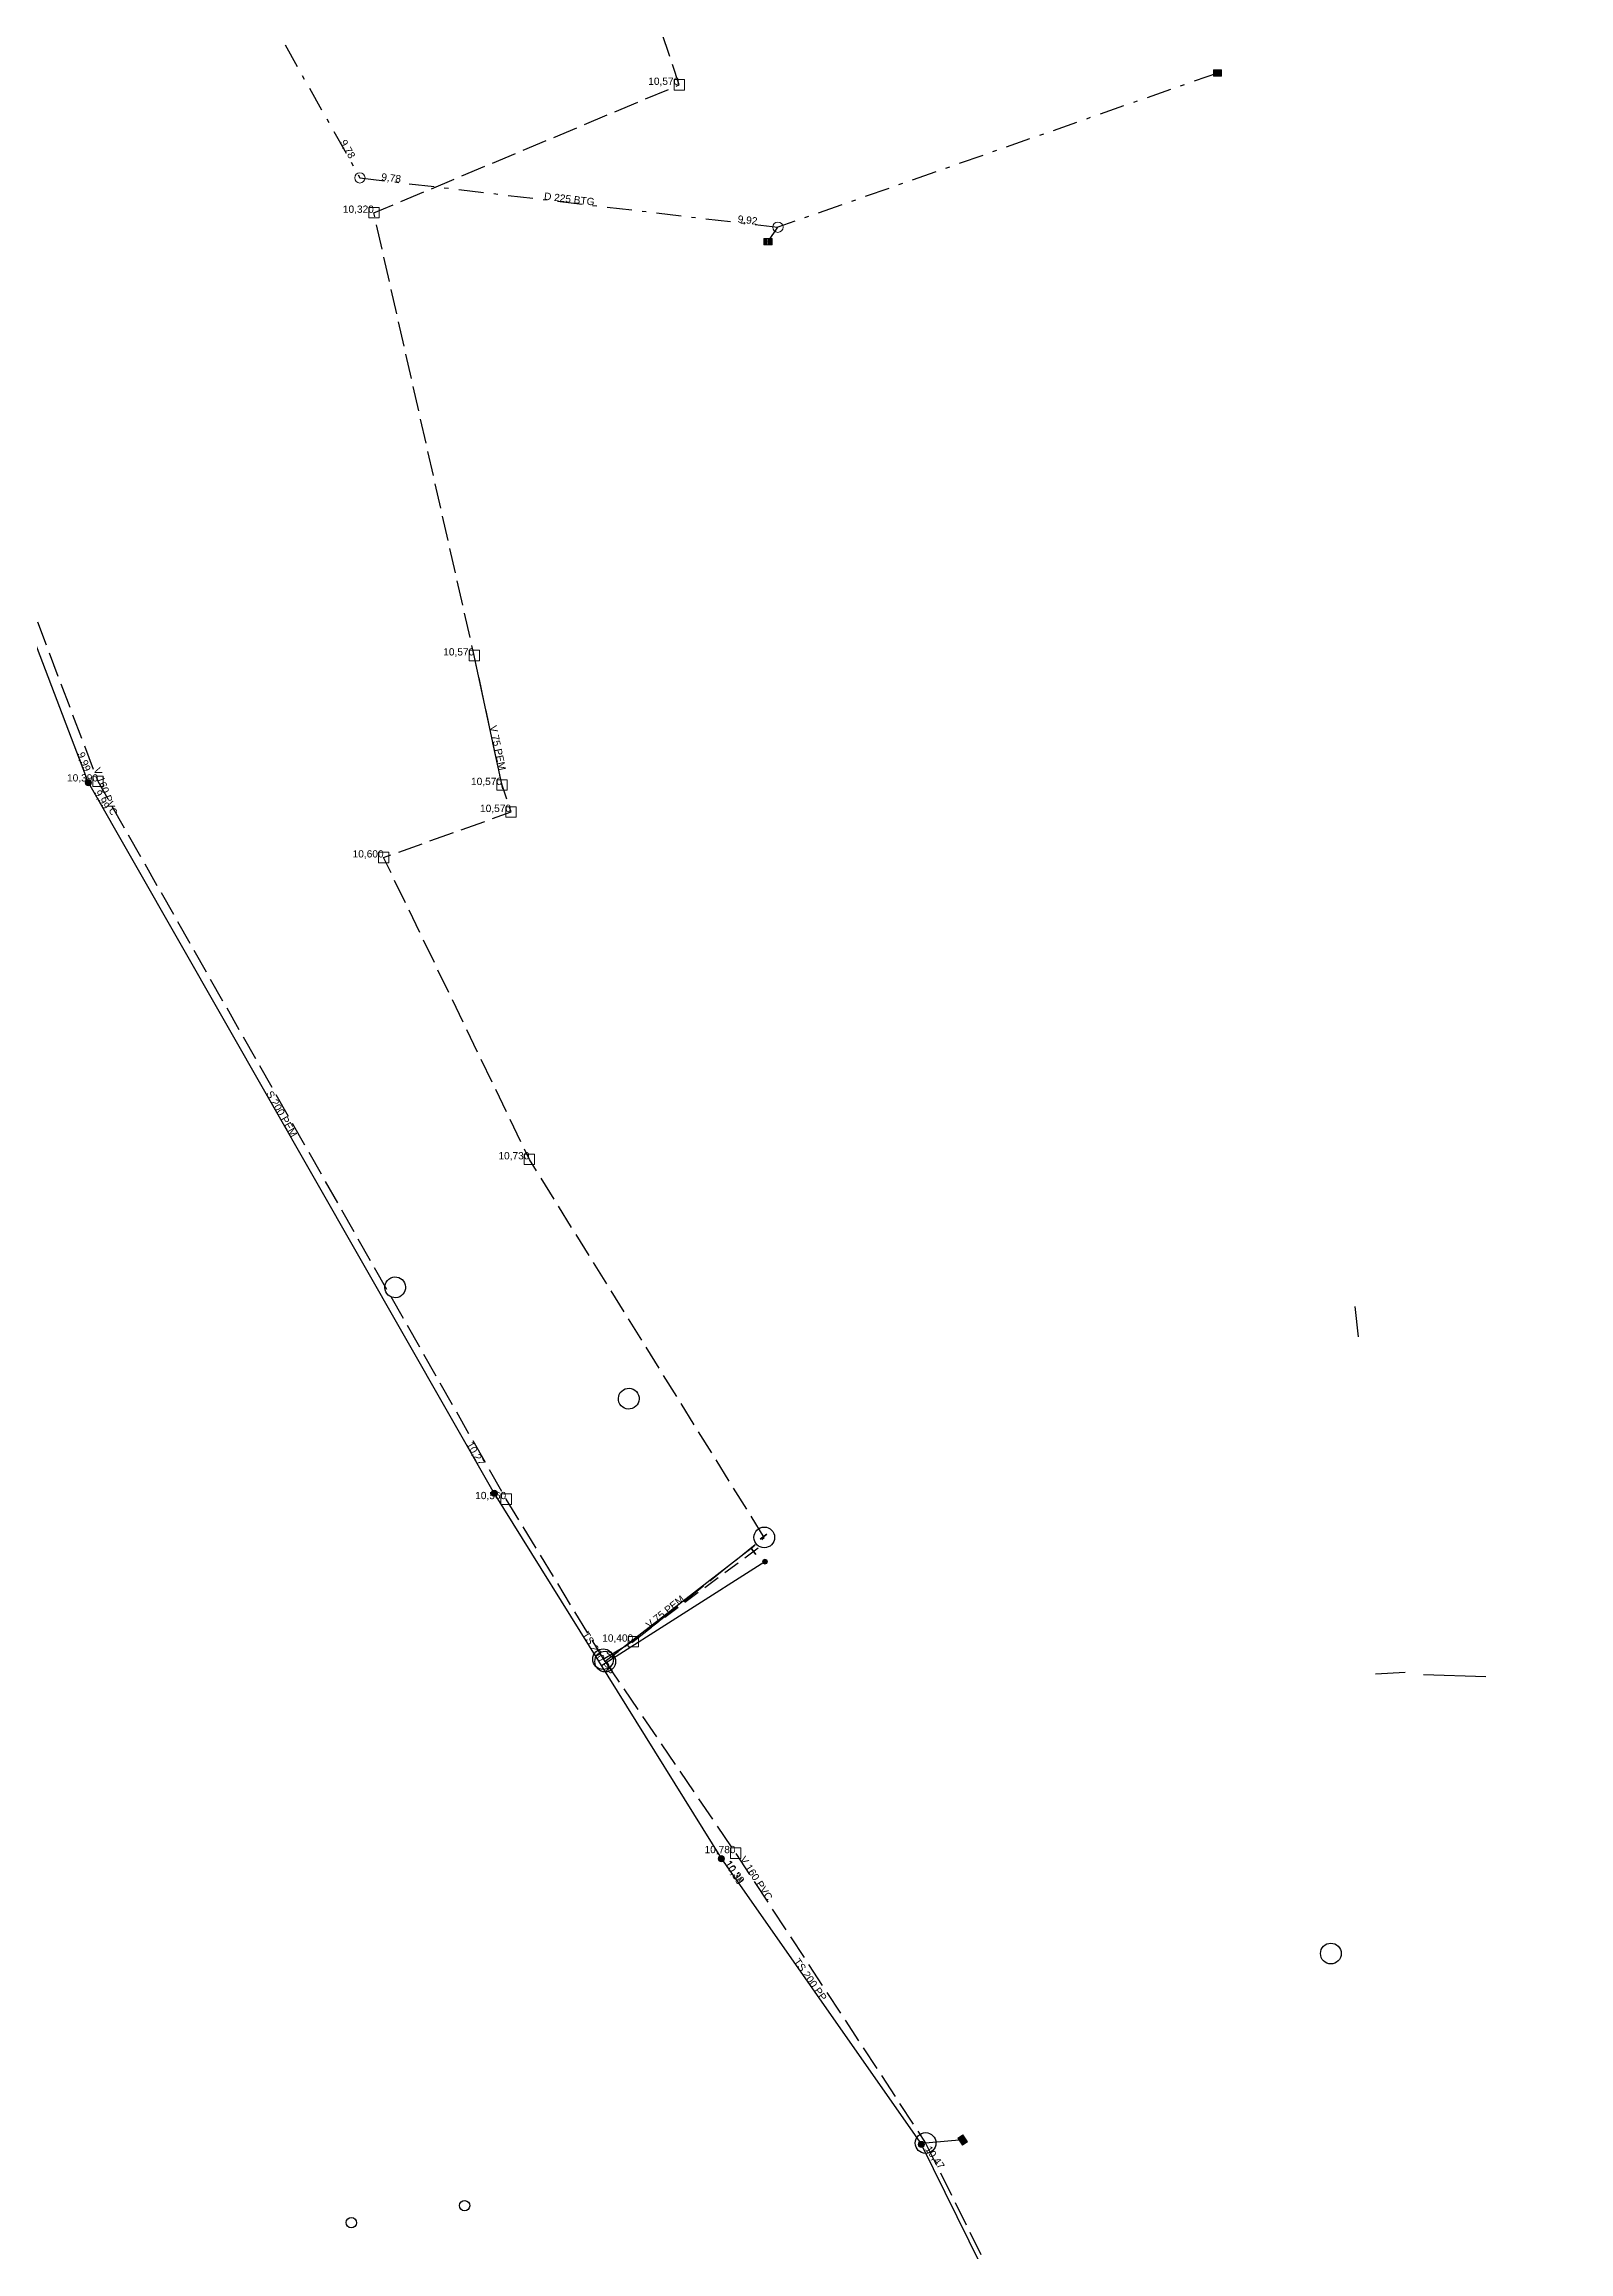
# Model space of a CAD drawing. Header units: metres. Extents: x 119005 to 120452, y 6146783 to 6149515.
# Drawn here: x 119677.3 to 119824.3, y 6148443.7 to 6148656.6 of the extents above; entities that cross this region are included whole.
import ezdxf
from ezdxf.enums import TextEntityAlignment as Align

# ---------------------------------------------------------------- set-up
doc = ezdxf.new("R2010")
doc.units = ezdxf.units.M
doc.header["$LTSCALE"] = 0.4
for name, pattern in [('Heldragen__fast_', [0]), ('Heldragen__skalber__', [0]), ('Skyddrör_1', [0]), ('Streck_prick__fast_', [12, 6, -2.5, 1, -2.5]), ('Streckad', [8, 6, -2]), ('Streckad2', [6, 4, -2])]:
    doc.linetypes.add(name, pattern=pattern)
for name, color, linetype in [('AD_LINE', 83, 'Streck_prick__fast_'), ('AV_LINE', 173, 'Heldragen__fast_'), ('BET.UTH_LINE', 7, 'Heldragen__fast_'), ('D_LINE', 83, 'Streck_prick__fast_'), ('D_TEXT', 7, 'Continuous'), ('DNB_POINT', 83, 'Continuous'), ('DRB_POINT', 83, 'Continuous'), ('P_POINT', 243, 'Continuous'), ('S_LINE', 243, 'Heldragen__fast_'), ('S_TEXT', 7, 'Continuous'), ('SIB_POINT', 243, 'Continuous'), ('SKROR_LINE', 7, 'Skyddrör_1'), ('SS_LINE', 243, 'Heldragen__fast_'), ('SSP_POINT', 243, 'Continuous'), ('STRÖMPI_POINT', 7, 'Continuous'), ('SV_LINE', 173, 'Streckad2'), ('TA_LINE', 243, 'S-TRYCKLEDN'), ('TS_LINE', 243, 'Heldragen__fast_'), ('TS_TEXT', 7, 'Continuous'), ('V_LINE', 173, 'Streckad'), ('V_TEXT', 7, 'Continuous'), ('VAG_POINT', 173, 'Continuous'), ('VAV_POINT', 173, 'Continuous'), ('VBP_POINT', 173, 'Continuous'), ('VPL_POINT', 173, 'Continuous'), ('VPL_TEXT', 173, 'Continuous'), ('VSV_POINT', 173, 'Continuous'), ('ÄNG.S_POINT', 7, 'Continuous')]:
    doc.layers.add(name, color=color, linetype=linetype)
doc.styles.add('ISO', font='iso.shx')
doc.styles.add('Standard_CAD', font='ARIAL.TTF', dxfattribs={"height": 0.2})
doc.linetypes.add('S-TRYCKLEDN', pattern='A,10,0,["V",ISO,S=2,R=90,X=0,Y=-0.571]', length=10)

# ---------------------------------------------------------------- blocks, each defined once
blk = doc.blocks.new('SIB')
blk.add_hatch(color=0).paths.add_polyline_path([(0.3, 0, 1), (-0.3, 0, 1)], flags=0)
at = {"color": 0, "linetype": 'Heldragen__skalber__', "lineweight": 0, "flags": 128}
blk.add_lwpolyline([(0.3, 0, 1), (-0.3, 0, 1), (0.3, 0)], format="xyb", dxfattribs=at)
blk = doc.blocks.new('Rektangel')
at = {"color": 0, "linetype": 'Heldragen__skalber__', "lineweight": 0, "flags": 128}
blk.add_lwpolyline([(-0.5, -0.5), (-0.5, 0.5), (0.5, 0.5), (0.5, -0.5), (-0.5, -0.5)], dxfattribs=at)
blk = doc.blocks.new('Cirkel')
blk.add_ellipse((0, 0), major_axis=(0.5, 0), ratio=1)
blk = doc.blocks.new('VBP')
blk.add_hatch(color=0).paths.add_polyline_path([(0.4, -0.3), (-0.4, -0.3), (-0.4, 0.3), (0.4, 0.3)], flags=0)
at = {"color": 0, "linetype": 'Heldragen__skalber__', "lineweight": 0, "flags": 128}
blk.add_lwpolyline([(0.4, -0.3), (-0.4, -0.3), (-0.4, 0.3), (0.4, 0.3), (0.4, -0.3)], dxfattribs=at)
blk = doc.blocks.new('Ventil')
at = {"color": 0, "linetype": 'Heldragen__skalber__', "lineweight": 35, "flags": 128}
blk.add_lwpolyline([(-0.4, 0), (0.4, 0)], dxfattribs=at)
blk = doc.blocks.new('NB')
at = {"color": 0, "linetype": 'Heldragen__skalber__', "lineweight": 0}
blk.add_circle((0, 0), 0.5, dxfattribs=at)
blk = doc.blocks.new('DRB')
blk.add_hatch(color=0).paths.add_polyline_path([(0.3, 0.3), (0.3, -0.3)], flags=0)
at = {"color": 0, "linetype": 'Heldragen__skalber__', "lineweight": 0, "flags": 128}
for points in [[(-0.4, -0.3), (-0.4, 0.3), (0.4, 0.3), (0.4, -0.3), (-0.4, -0.3)], [(-0.3, 0.3), (-0.3, -0.3)], [(-0.2, 0.3), (-0.2, -0.3)], [(-0.1, 0.3), (-0.1, -0.3)], [(0, 0.3), (0, -0.3)], [(0.1, 0.3), (0.1, -0.3)], [(0.2, 0.3), (0.2, -0.3)], [(0.3, 0.3), (0.3, -0.3), (0.3, 0.3)]]:
    blk.add_lwpolyline(points, dxfattribs=at)

msp = doc.modelspace()

# ---------------------------------------------------------------- linework, layer by layer
at = {"layer": 'AD_LINE', "flags": 128}
for points in [[(119790.46, 6148653.81), (119748.07, 6148638.94)], [(119747.11, 6148637.55), (119748.07, 6148638.94)]]:
    msp.add_lwpolyline(points, dxfattribs=at)
at = {"layer": 'AV_LINE', "flags": 128}
msp.add_lwpolyline([(119765.89, 6148454.48), (119762.31, 6148454.19)], dxfattribs=at)
at = {"layer": 'BET.UTH_LINE', "flags": 128}
for points in [[(119803.69, 6148534.87), (119804.01, 6148531.94)], [(119805.68, 6148499.42), (119808.56, 6148499.59)], [(119816.35, 6148499.13), (119810.31, 6148499.33)]]:
    msp.add_lwpolyline(points, dxfattribs=at)
at = {"layer": 'D_LINE', "flags": 128}
for points in [[(119684.06, 6148685.82), (119707.75, 6148643.7)], [(119707.75, 6148643.7), (119748.07, 6148638.94)]]:
    msp.add_lwpolyline(points, dxfattribs=at)
at = {"layer": 'S_LINE', "flags": 128}
for points in [[(119681.57, 6148585.37), (119656.5, 6148651.16)], [(119681.57, 6148585.37), (119720.71, 6148516.84)]]:
    msp.add_lwpolyline(points, dxfattribs=at)
at = {"layer": 'SKROR_LINE', "flags": 128}
for points in [[(119721.53, 6148584.79), (119718.75, 6148597.76)], [(119732.36, 6148501.41), (119745.76, 6148511.77)]]:
    msp.add_lwpolyline(points, dxfattribs=at)
at = {"layer": 'SS_LINE', "flags": 128}
msp.add_lwpolyline([(119746.82, 6148510.25), (119731.05, 6148500.2)], dxfattribs=at)
at = {"layer": 'SV_LINE', "flags": 128}
msp.add_lwpolyline([(119746.16, 6148511.55), (119731.41, 6148500.62)], dxfattribs=at)
at = {"layer": 'TA_LINE', "flags": 128}
msp.add_lwpolyline([(119827.86, 6147730.54), (119824.22, 6147756.94), (119821.24, 6147784.54), (119818.75, 6147820.09), (119818.66, 6147822.85), (119816.82, 6147862.15), (119812.83, 6147920.38), (119817.32, 6147983.61), (119834.53, 6148180.22), (119821.11, 6148181.97), (119821.17, 6148184.99), (119823.05, 6148270.17), (119804.41, 6148367.87), (119761.9, 6148454.05)], dxfattribs=at)
at = {"layer": 'TS_LINE', "flags": 128}
for points in [[(119720.71, 6148516.84), (119742.61, 6148481.6)], [(119742.61, 6148481.6), (119761.9, 6148454.05)]]:
    msp.add_lwpolyline(points, dxfattribs=at)
at = {"layer": 'V_LINE', "flags": 128}
for points in [[(119731.41, 6148500.62), (119721.86, 6148516.28), (119682.5, 6148585.49), (119646.94, 6148679.47)], [(119746.75, 6148512.59), (119724.1, 6148549.05), (119710.04, 6148578.16), (119722.33, 6148582.55), (119721.46, 6148585.15), (119718.78, 6148597.64), (119709.1, 6148640.33), (119738.55, 6148652.67), (119734.05, 6148666.08)], [(119731.21, 6148500.85), (119734.11, 6148502.54), (119746.75, 6148512.59)], [(119731.41, 6148500.62), (119743.98, 6148482.14), (119762.31, 6148454.19)], [(119762.31, 6148454.19), (119805.04, 6148367.9), (119823.73, 6148270.19), (119821.74, 6148182.93), (119834.14, 6148181.45)]]:
    msp.add_lwpolyline(points, dxfattribs=at)

# ---------------------------------------------------------------- block references
at = {"layer": 'DNB_POINT'}
for p in [(119707.75, 6148643.7), (119748.07, 6148638.94)]:
    msp.add_blockref('NB', p, dxfattribs=at)
at = {"layer": 'DRB_POINT'}
for p in [(119790.46, 6148653.81), (119747.11, 6148637.55)]:
    msp.add_blockref('DRB', p, dxfattribs=at)
at = {"layer": 'P_POINT'}
for p, rotation in [((119706.93, 6148446.51), 358.22833272), ((119717.85, 6148448.14), 358.22833326)]:
    msp.add_blockref('Cirkel', p, dxfattribs=dict(at, rotation=rotation))
at = {"layer": 'SIB_POINT'}
for p in [(119681.57, 6148585.37), (119720.71, 6148516.84), (119742.61, 6148481.6), (119761.9, 6148454.05)]:
    msp.add_blockref('SIB', p, dxfattribs=at)
at = {"layer": 'SSP_POINT', "xscale": 0.800000011920929, "yscale": 0.800000011920929}
msp.add_blockref('SIB', (119746.82, 6148510.25), dxfattribs=at)
at = {"layer": 'STRÖMPI_POINT', "xscale": 2, "yscale": 2}
for p, rotation in [((119711.16, 6148536.71), 115.39243566), ((119733.68, 6148525.97), 121.33242864)]:
    msp.add_blockref('Cirkel', p, dxfattribs=dict(at, rotation=rotation))
at = {"layer": 'VAG_POINT', "xscale": 2, "yscale": 2}
for p in [(119746.75, 6148512.59), (119731.21, 6148500.85), (119731.41, 6148500.62), (119762.31, 6148454.19)]:
    msp.add_blockref('Cirkel', p, dxfattribs=at)
at = {"layer": 'VAV_POINT'}
for p, rotation in [((119746.68, 6148512.66), 37.15940698632759), ((119731.87, 6148501.21), 317.3018100081427)]:
    msp.add_blockref('Ventil', p, dxfattribs=dict(at, rotation=rotation))
at = {"layer": 'VBP_POINT', "rotation": 304.2640407883819}
msp.add_blockref('VBP', (119765.89, 6148454.48), dxfattribs=at)
at = {"layer": 'VPL_POINT'}
for p in [(119738.55, 6148652.67), (119709.1, 6148640.33), (119718.78, 6148597.64), (119682.5, 6148585.49), (119721.46, 6148585.15), (119722.33, 6148582.55), (119710.04, 6148578.16), (119724.1, 6148549.05), (119721.86, 6148516.28), (119734.11, 6148502.54), (119743.98, 6148482.14)]:
    msp.add_blockref('Rektangel', p, dxfattribs=at)
at = {"layer": 'VSV_POINT', "rotation": 306.6404405394667}
msp.add_blockref('Ventil', (119745.69, 6148511.26), dxfattribs=at)
at = {"layer": 'ÄNG.S_POINT', "xscale": 2, "yscale": 2}
msp.add_blockref('Cirkel', (119801.39, 6148472.46), dxfattribs=at)

# ---------------------------------------------------------------- texts
at = {"layer": 'D_TEXT', "style": 'Standard_CAD'}
for s, rotation, p in [('9,78', -60.6423, (119706.28, 6148646.31)), ('9,78', -6.7296, (119710.73, 6148643.35)), ('D 225 BTG', -6.7296, (119727.91, 6148641.32)), ('9,92', -6.7296, (119745.1, 6148639.29))]:
    msp.add_text(s, height=0.7, rotation=rotation, dxfattribs=at).set_placement(p, align=Align.CENTER)
at = {"layer": 'S_TEXT', "style": 'Standard_CAD'}
msp.add_text('9,99', height=0.7, rotation=-69.1412, dxfattribs=at).set_placement((119680.5, 6148588.17))
for s, p in [('9,99', (119683.06, 6148582.76)), ('S 200 PEM', (119701.14, 6148551.11)), ('10,27', (119719.22, 6148519.45))]:
    msp.add_text(s, height=0.7, rotation=-60.2681, dxfattribs=at).set_placement(p, align=Align.RIGHT)
at = {"layer": 'TS_TEXT', "style": 'Standard_CAD'}
for s, rotation, p in [('TS 200 PP', -58.1441, (119731.66, 6148499.22)), ('10,38', -58.1441, (119744.19, 6148479.05)), ('10,38', -54.9907, (119744.33, 6148479.14)), ('TS 200 PP', -54.9907, (119752.26, 6148467.82)), ('10,47', -54.9907, (119763.63, 6148451.59))]:
    msp.add_text(s, height=0.7, rotation=rotation, dxfattribs=at).set_placement(p, align=Align.RIGHT)
at = {"layer": 'V_TEXT', "style": 'Standard_CAD'}
for s, rotation, p in [('V 75 PEM', -77.8975, (119720.25, 6148590.81)), ('V 160 PVC', -69.2736, (119682.05, 6148586.67))]:
    msp.add_text(s, height=0.7, rotation=rotation, dxfattribs=at).set_placement(p)
for s, rotation, p in [('V 75 PEM', 38.5053, (119739.12, 6148506.52)), ('V 160 PVC', -56.7396, (119747.01, 6148477.51))]:
    msp.add_text(s, height=0.7, rotation=rotation, dxfattribs=at).set_placement(p, align=Align.RIGHT)
at = {"layer": 'VPL_TEXT', "style": 'Standard_CAD'}
for s, p in [('10,570', (119738.55, 6148652.67)), ('10,320', (119709.1, 6148640.33)), ('10,570', (119718.78, 6148597.64)), ('10,390', (119682.5, 6148585.49)), ('10,570', (119721.46, 6148585.15)), ('10,570', (119722.33, 6148582.55)), ('10,600', (119710.04, 6148578.16)), ('10,730', (119724.1, 6148549.05)), ('10,560', (119721.86, 6148516.28)), ('10,400', (119734.11, 6148502.54)), ('10,780', (119743.98, 6148482.14))]:
    msp.add_text(s, height=0.7, dxfattribs=at).set_placement(p, align=Align.RIGHT)

doc.saveas('drawing.dxf')
